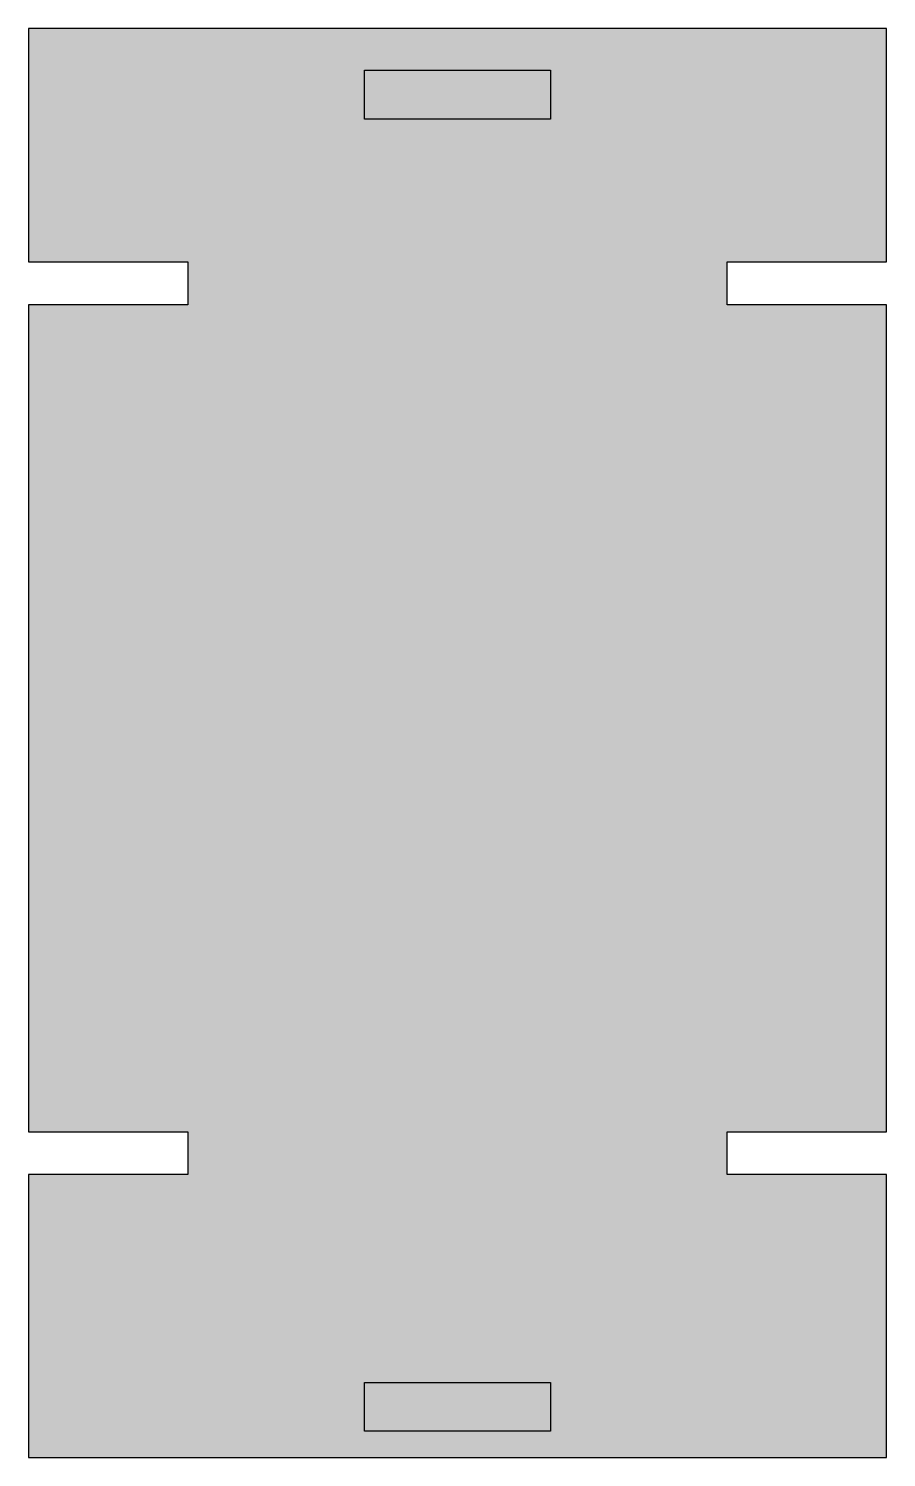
# Model space of a CAD drawing. Extents: x 0 to 60, y 0 to 99.9.
import ezdxf

# ---------------------------------------------------------------- set-up
doc = ezdxf.new("R2010")
doc.units = 0
doc.layers.add('LAYER_1', color=7, linetype='CONTINUOUS')

# ---------------------------------------------------------------- blocks, each defined once
blk = doc.blocks.new('*U48')
at = {"layer": 'LAYER_1', "color": 7}
for points in [[(23.497, 93.595), (23.497, 97.005), (36.503, 93.595)], [(36.503, 93.595), (23.497, 97.005), (36.503, 97.005)]]:
    blk.add_solid(points, dxfattribs=at)
blk = doc.blocks.new('*U49')
at = {"layer": 'LAYER_1', "color": 7}
for points in [[(23.497, 1.826), (23.497, 5.237), (36.503, 1.826)], [(36.503, 1.826), (23.497, 5.237), (36.503, 5.237)]]:
    blk.add_solid(points, dxfattribs=at)
blk = doc.blocks.new('*U50')
at = {"layer": 'LAYER_1', "color": 7}
for points in [[(0, 83.604), (0, 99.924), (11.135, 83.604)], [(11.135, 83.604), (0, 99.924), (11.135, 99.924)], [(11.135, 0), (11.135, 99.924), (48.865, 0)], [(48.865, 0), (11.135, 99.924), (48.865, 99.924)], [(48.865, 83.604), (48.865, 99.924), (60, 83.604)], [(60, 83.604), (48.865, 99.924), (60, 99.924)], [(0, 22.775), (0, 80.605), (11.135, 22.775)], [(11.135, 22.775), (0, 80.605), (11.135, 80.605)], [(48.865, 22.775), (48.865, 80.605), (60, 22.775)], [(60, 22.775), (48.865, 80.605), (60, 80.605)], [(0, 0), (0, 19.776), (11.135, 0)], [(11.135, 0), (0, 19.776), (11.135, 19.776)], [(48.865, 0), (48.865, 19.776), (60, 0)], [(60, 0), (48.865, 19.776), (60, 19.776)]]:
    blk.add_solid(points, dxfattribs=at)

msp = doc.modelspace()

# ---------------------------------------------------------------- linework, layer by layer
at = {"layer": 'LAYER_1'}
for points in [[(60, 83.604), (60, 99.924), (0, 99.924), (0, 83.604), (11.135, 83.604), (11.135, 80.605), (0, 80.605), (0, 22.775), (11.135, 22.775), (11.135, 19.776), (0, 19.776), (0, 0), (60, 0), (60, 19.776), (48.865, 19.776), (48.865, 22.775), (60, 22.775), (60, 80.605), (48.865, 80.605), (48.865, 83.604), (60, 83.604)], [(36.503, 93.595), (23.497, 93.595), (23.497, 97.005), (36.503, 97.005), (36.503, 93.595)], [(36.503, 1.826), (23.497, 1.826), (23.497, 5.237), (36.503, 5.237), (36.503, 1.826)]]:
    msp.add_lwpolyline(points, dxfattribs=at)

# ---------------------------------------------------------------- block references
at = {"layer": 'LAYER_1', "color": 7}
for name in ['*U50', '*U48', '*U49']:
    msp.add_blockref(name, (0, 0), dxfattribs=at)

doc.saveas('drawing.dxf')
